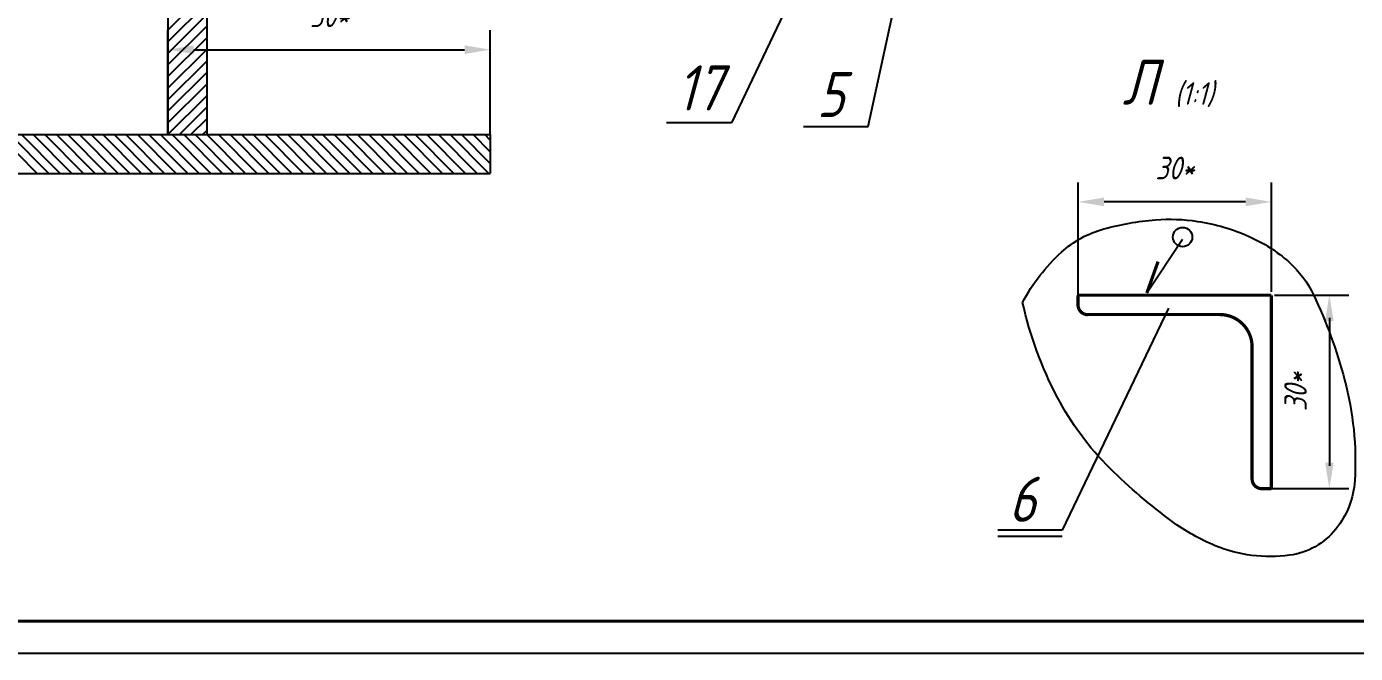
# Model space of a CAD drawing. Extents: x 604 to 1882, y 746 to 1340.
# Drawn here: x 712.9 to 919, y 746.5 to 843.7 of the extents above; entities that cross this region are included whole.
import ezdxf
from ezdxf.enums import TextEntityAlignment as Align

# ---------------------------------------------------------------- set-up
doc = ezdxf.new("R2010")
doc.units = 0
doc.header["$LTSCALE"] = 0.4
doc.header["$MEASUREMENT"] = 0
doc.layers.get('0').update_dxf_attribs({"linetype": 'CONTINUOUS'})
doc.layers.get('DEFPOINTS').update_dxf_attribs({"linetype": 'CONTINUOUS'})
doc.styles.add('ROMANC', font='romanc', dxfattribs={"width": 0.8, "oblique": 15, "height": 3.5})
doc.dimstyles.get("Standard").update_dxf_attribs({"dimtxt": 0.18, "dimasz": 0.18, "dimexe": 0.18, "dimexo": 0.0625, "dimgap": 0.09, "dimtad": 0, "dimtih": 1, "dimtoh": 1, "dimdec": 4, "dimzin": 0, "dimtxsty": 'STANDARD', "dimcen": 0.09, "dimazin": 3, "dimtfac": 1, "dimtdec": 4, "dimtofl": 0, "dimtmove": 0, "dimatfit": 3, "dimtolj": 1, "dimtzin": 0})

# ---------------------------------------------------------------- blocks, each defined once
blk = doc.blocks.new('*X19')
at = {"color": 0}
for p, q in [((1002.79, 936.34), (1008.32, 941.86)), ((1002.79, 938.13), (1006.23, 941.57)), ((1002.79, 939.93), (1004.12, 941.26)), ((1002.79, 934.54), (1008.79, 940.54)), ((1002.79, 932.74), (1008.79, 938.74)), ((1002.79, 930.95), (1008.79, 936.95)), ((1002.79, 929.15), (1008.79, 935.15)), ((1002.79, 927.36), (1008.79, 933.36)), ((1002.79, 925.56), (1008.79, 931.56)), ((1002.79, 923.76), (1008.79, 929.76)), ((1002.79, 921.97), (1008.79, 927.97)), ((1002.79, 920.17), (1008.79, 926.17)), ((1002.79, 918.38), (1008.79, 924.38)), ((1002.79, 916.58), (1008.79, 922.58)), ((1003.12, 915.11), (1008.79, 920.78)), ((1004.91, 915.11), (1008.79, 918.99)), ((1002.79, 875.27), (1003.63, 876.11)), ((1002.79, 873.47), (1005.43, 876.11)), ((1002.79, 871.68), (1006.33, 875.22)), ((1002.79, 869.88), (1007.07, 874.16)), ((1002.79, 868.09), (1008.11, 873.41)), ((1002.79, 866.29), (1008.79, 872.29)), ((1002.79, 864.49), (1008.79, 870.49)), ((1002.79, 862.7), (1008.79, 868.7)), ((1003.75, 861.86), (1008.79, 866.9)), ((1005.5, 861.81), (1008.79, 865.11)), ((1007.24, 861.76), (1008.79, 863.31)), ((1002.79, 855.51), (1003.32, 856.04)), ((1002.79, 853.72), (1005.07, 856)), ((1002.79, 851.92), (1006.81, 855.95)), ((1002.79, 850.13), (1008.55, 855.89)), ((1002.79, 848.33), (1008.79, 854.33)), ((1002.79, 846.53), (1008.79, 852.53)), ((1002.79, 844.74), (1008.79, 850.74)), ((1002.79, 842.94), (1008.79, 848.94)), ((1002.79, 841.15), (1008.79, 847.15)), ((1002.79, 839.35), (1008.79, 845.35)), ((1002.79, 837.55), (1008.79, 843.55)), ((1002.79, 835.76), (1008.79, 841.76)), ((1002.79, 833.96), (1008.79, 839.96)), ((1002.79, 832.17), (1008.79, 838.17)), ((1002.79, 830.37), (1008.79, 836.37)), ((1002.79, 828.57), (1008.79, 834.57)), ((1002.79, 826.78), (1008.79, 832.78)), ((1002.79, 824.98), (1008.79, 830.98)), ((1002.79, 823.18), (1008.79, 829.18)), ((1002.79, 821.39), (1008.79, 827.39)), ((1002.79, 819.59), (1008.79, 825.59)), ((1002.79, 817.8), (1008.79, 823.8)), ((1004.55, 817.76), (1008.79, 822)), ((1006.35, 817.76), (1008.79, 820.2)), ((1008.14, 817.76), (1008.79, 818.41))]:
    blk.add_line(p, q, dxfattribs=at)
blk = doc.blocks.new('*D23')
at = {"color": 0, "linetype": 'BYBLOCK'}
for p, q in [((1002.79, 817.8), (1002.79, 833.94)), ((1052.79, 817.76), (1052.79, 833.94)), ((1006.79, 830.94), (1048.79, 830.94))]:
    blk.add_line(p, q, dxfattribs=at)
for points in [[(1006.79, 831.61), (1006.79, 830.27), (1002.79, 830.94)], [(1048.79, 831.61), (1048.79, 830.27), (1052.79, 830.94)]]:
    blk.add_solid(points, dxfattribs=at)
at = {"layer": 'DEFPOINTS', "color": 0, "linetype": 'BYBLOCK'}
for p in [(1052.79, 830.94), (1002.79, 817.8), (1052.79, 817.76)]:
    blk.add_point(p, dxfattribs=at)
at = {"color": 0, "linetype": 'BYBLOCK', "style": 'ROMANC', "oblique": 15, "width": 0.8}
blk.add_text('50*', height=3.5, dxfattribs=at).set_placement((1027.79, 834.44), align=Align.CENTER)

msp = doc.modelspace()

# ---------------------------------------------------------------- linework, layer by layer
for p, q in [((734.79, 865.20714), (734.79, 826.91)), ((740.79, 865.03136), (740.79, 826.91)), ((843.43356, 828.17181), (848.00164, 849.3988)), ((831.36, 847.95), (822.2, 828.72)), ((822.2, 828.72), (812.12, 828.72)), ((653.4, 826.91), (784.79, 826.91)), ((784.79, 826.91), (784.79, 820.91)), ((833.35356, 828.17181), (843.43356, 828.17181)), ((653.4, 820.91), (784.79, 820.91)), ((886.64506, 802.36622), (892.19385, 810.6838)), ((889.98551, 800.01581), (873.50319, 765.57601)), ((873.50319, 765.57601), (863.5139, 765.57601)), ((873.50319, 764.57601), (863.5139, 764.57601)), ((1445.32, 746.46), (604.32, 746.46))]:
    msp.add_line(p, q)
at = {"color": 0}
for p, q in [((714.49517, 820.91), (708.49517, 826.91)), ((716.29122, 820.91), (710.29122, 826.91)), ((718.08728, 820.91), (712.08728, 826.91)), ((719.88333, 820.91), (713.88333, 826.91)), ((721.67938, 820.91), (715.67938, 826.91)), ((723.47543, 820.91), (717.47543, 826.91)), ((725.27148, 820.91), (719.27148, 826.91)), ((727.06753, 820.91), (721.06753, 826.91)), ((728.86358, 820.91), (722.86358, 826.91)), ((730.65963, 820.91), (724.65963, 826.91)), ((732.45569, 820.91), (726.45569, 826.91)), ((734.25174, 820.91), (728.25174, 826.91)), ((736.04779, 820.91), (730.04779, 826.91)), ((737.84384, 820.91), (731.84384, 826.91)), ((739.63989, 820.91), (733.63989, 826.91)), ((741.43594, 820.91), (735.43594, 826.91)), ((743.23199, 820.91), (737.23199, 826.91)), ((745.02804, 820.91), (739.02804, 826.91)), ((746.8241, 820.91), (740.8241, 826.91)), ((748.62015, 820.91), (742.62015, 826.91)), ((750.4162, 820.91), (744.4162, 826.91)), ((752.21225, 820.91), (746.21225, 826.91)), ((754.0083, 820.91), (748.0083, 826.91)), ((755.80435, 820.91), (749.80435, 826.91)), ((757.6004, 820.91), (751.6004, 826.91)), ((759.39645, 820.91), (753.39645, 826.91)), ((761.1925, 820.91), (755.1925, 826.91)), ((762.98856, 820.91), (756.98856, 826.91)), ((764.78461, 820.91), (758.78461, 826.91)), ((766.58066, 820.91), (760.58066, 826.91)), ((768.37671, 820.91), (762.37671, 826.91)), ((770.17276, 820.91), (764.17276, 826.91)), ((771.96881, 820.91), (765.96881, 826.91)), ((773.76486, 820.91), (767.76486, 826.91)), ((775.56091, 820.91), (769.56091, 826.91)), ((777.35697, 820.91), (771.35697, 826.91)), ((779.15302, 820.91), (773.15302, 826.91)), ((780.94907, 820.91), (774.94907, 826.91)), ((782.74512, 820.91), (776.74512, 826.91)), ((784.54117, 820.91), (778.54117, 826.91)), ((784.79, 822.45722), (780.33722, 826.91)), ((784.79, 824.25327), (782.13327, 826.91)), ((784.79, 826.04932), (783.92932, 826.91))]:
    msp.add_line(p, q, dxfattribs=at)
at = {"color": 0, "linetype": 'BYBLOCK'}
for p, q in [((876.00051, 802.01232), (876.00051, 819.48702)), ((905.96837, 802.51145), (905.96837, 819.48702)), ((901.96837, 816.48702), (880.00051, 816.48702)), ((906.46784, 802.03629), (917.95873, 802.03629)), ((914.95873, 798.51145), (914.95873, 775.56554)), ((905.96837, 772.04069), (917.95873, 772.04069))]:
    msp.add_line(p, q, dxfattribs=at)
at = {"linetype": 'CONTINUOUS', "const_width": 0.5}
for points in [[(736.09721, 814.45), (736.09721, 814.45)], [(743.16335, 814.45), (743.16335, 814.45)]]:
    msp.add_lwpolyline(points, dxfattribs=at)
msp.add_lwpolyline([(867.37268, 800.88687, -0.088514355), (873.40916, 808.69204, -0.117616943), (879.95822, 812.28482, -0.0467229), (887.98294, 813.69727, -0.0583584), (894.51025, 813.46392, -0.066511448), (902.53828, 811.11063, -0.076487662), (908.66898, 807.1754, -0.101671571), (912.49229, 802.09163, -0.045660099), (917.32154, 788.89937, -0.079907355), (918.88983, 773.29754, -0.156737763), (915.94499, 765.71044, -0.190688508), (908.78605, 761.68005, -0.132405964), (897.26333, 763.15573, -0.060778809), (890.58902, 766.90715, -0.036598592), (880.94146, 775.14323, -0.076630949), (872.7707, 786.16258, -0.066939294), (867.37268, 800.88687)], format="xyb")
at = {"const_width": 0.5}
for points in [[(886.64506, 802.36622), (888.37906, 807.21814)], [(875.96837, 802.01232), (905.96837, 802.01232)], [(875.96837, 802.01232), (875.96837, 800.3311)], [(905.96837, 802.01232), (905.96837, 772.01232)], [(877.46837, 799.01232), (897.96837, 799.01232)], [(902.96837, 794.01232), (902.96837, 773.51232)], [(904.46837, 772.01232), (905.96837, 772.01232)], [(1440.32, 751.46), (612.32, 751.46)]]:
    msp.add_lwpolyline(points, dxfattribs=at)
for points in [[(875.96837, 800.49406, 0.414213562), (877.46837, 798.99406, 0.414213562)], [(902.96837, 794.01232, 0.414213562), (897.96837, 799.01232, 0.414213562)], [(902.96837, 773.51232, 0.414213562), (904.46837, 772.01232, 0.414213562)]]:
    msp.add_lwpolyline(points, format="xyb", dxfattribs=at)
msp.add_circle((892.19385, 811.03037), 1.5)
at = {"color": 0, "linetype": 'BYBLOCK'}
for points in [[(880.00051, 817.15368), (880.00051, 815.82035), (876.00051, 816.48702)], [(901.96837, 817.15368), (901.96837, 815.82035), (905.96837, 816.48702)], [(914.29206, 798.03629), (915.62539, 798.03629), (914.95873, 802.03629)], [(914.29206, 776.04069), (915.62539, 776.04069), (914.95873, 772.04069)]]:
    msp.add_solid(points, dxfattribs=at)
at = {"layer": 'DEFPOINTS', "color": 0, "linetype": 'BYBLOCK'}
for p in [(876.00051, 816.48702), (876.00051, 802.01232), (905.96837, 802.51145), (906.46784, 802.51145), (905.96837, 771.56554), (914.95873, 771.56554)]:
    msp.add_point(p, dxfattribs=at)

# ---------------------------------------------------------------- block references
msp.add_blockref('*X19', (-268, 9.15))

# ---------------------------------------------------------------- texts
at = {"style": 'ROMANC', "oblique": 15, "width": 0.8}
for s, height, p in [('17', 7, (813.70575, 830.65984)), ('Л', 7, (882.86505, 831.55375)), ('5', 7, (835.43744, 829.64189)), ('(1:1)', 3.5, (890.97265, 831.53869)), ('6', 7, (865.17672, 766.86699))]:
    msp.add_text(s, height=height, dxfattribs=at).set_placement(p)
at = {"color": 0, "linetype": 'BYBLOCK', "style": 'ROMANC', "oblique": 15, "width": 0.8}
msp.add_text('30*', height=3.5, dxfattribs=at).set_placement((890.98444, 819.98702), align=Align.CENTER)
msp.add_text('30*', height=3.5, rotation=90, dxfattribs=at).set_placement((911.45873, 787.03849), align=Align.CENTER)

# ---------------------------------------------------------------- dimensions: what is measured, and where the dimension line sits
dim = msp.add_linear_dim(base=(784.79, 840.09), p1=(734.79, 826.94672), p2=(784.79, 826.91), text='50*', dimstyle='Standard')
dim.commit()
dim.dimension.update_dxf_attribs({"geometry": '*D23', "text_midpoint": (759.79, 843.59), "insert": (-268, 9.15)})

doc.saveas('drawing.dxf')
